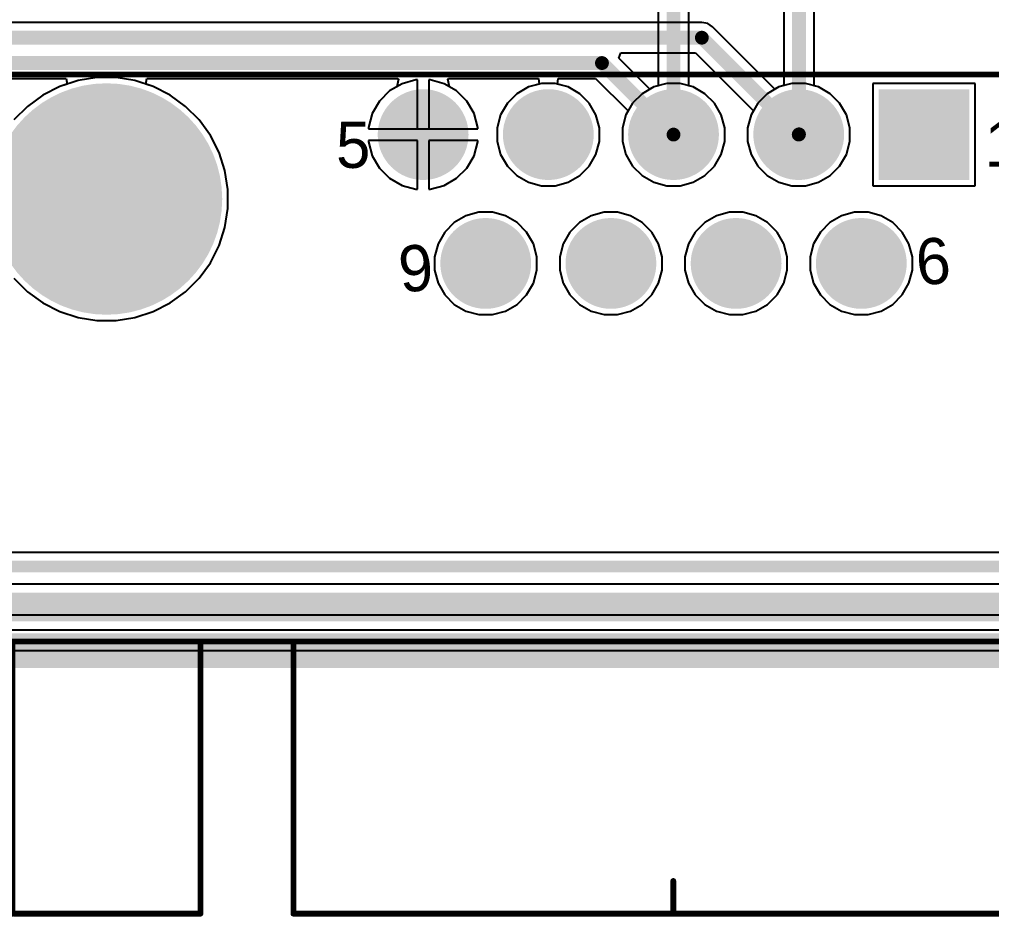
# Model space of a CAD drawing. Header units: millimetres. Extents: x -11 to 156, y -11 to 109.
# Drawn here: x 78.87 to 100.3, y -10.94 to 8.84 of the extents above; entities that cross this region are included whole.
import ezdxf

# ---------------------------------------------------------------- set-up
doc = ezdxf.new("R2010")
doc.units = ezdxf.units.MM
for name, color, linetype in [('BottomLayer', 5, 'Continuous'), ('BottomSolder', 6, 'Continuous'), ('Mechanical2', 216, 'Continuous'), ('MultiLayer', 9, 'Continuous'), ('PadHoleLayer', 156, 'Continuous'), ('TopLayer', 1, 'Continuous'), ('TopOverlay', 2, 'Continuous'), ('TopSolder', 216, 'Continuous')]:
    doc.layers.add(name, color=color, linetype=linetype)

# ---------------------------------------------------------------- blocks, each defined once
blk = doc.blocks.new('D_DMR009PF_D002_79')
at = {"layer": 'BottomLayer'}
h = blk.add_hatch(color=5, dxfattribs=at)
edge = h.paths.add_edge_path()
edge.add_arc((-12.5, 0), 2.5, 0, 360)
h = blk.add_hatch(color=5, dxfattribs=at)
edge = h.paths.add_edge_path()
edge.add_arc((-4.14, 1.42), 0.95, 0, 360)
h = blk.add_hatch(color=5, dxfattribs=at)
edge = h.paths.add_edge_path()
edge.add_arc((-1.38, 1.42), 0.95, 0, 360)
h = blk.add_hatch(color=5, dxfattribs=at)
edge = h.paths.add_edge_path()
edge.add_arc((1.38, 1.42), 0.95, 0, 360)
h = blk.add_hatch(color=5, dxfattribs=at)
edge = h.paths.add_edge_path()
edge.add_arc((4.14, 1.42), 0.95, 0, 360)
h = blk.add_hatch(color=5, dxfattribs=at)
edge = h.paths.add_edge_path()
edge.add_arc((12.5, 0), 2.5, 0, 360)
blk.add_hatch(color=5, dxfattribs=at).paths.add_polyline_path([(-4.57, -2.37), (-6.47, -2.37), (-6.47, -0.47), (-4.57, -0.47)])
h = blk.add_hatch(color=5, dxfattribs=at)
edge = h.paths.add_edge_path()
edge.add_arc((-2.76, -1.42), 0.95, 0, 360)
h = blk.add_hatch(color=5, dxfattribs=at)
edge = h.paths.add_edge_path()
edge.add_arc((0, -1.42), 0.95, 0, 360)
h = blk.add_hatch(color=5, dxfattribs=at)
edge = h.paths.add_edge_path()
edge.add_arc((2.76, -1.42), 0.95, 0, 360)
h = blk.add_hatch(color=5, dxfattribs=at)
edge = h.paths.add_edge_path()
edge.add_arc((5.52, -1.42), 0.95, 0, 360)
at = {"layer": 'BottomSolder'}
h = blk.add_hatch(color=6, dxfattribs=at)
edge = h.paths.add_edge_path()
edge.add_arc((-12.5, 0), 2.551, 0, 360)
h = blk.add_hatch(color=6, dxfattribs=at)
edge = h.paths.add_edge_path()
edge.add_arc((-4.14, 1.42), 1.001, 0, 360)
h = blk.add_hatch(color=6, dxfattribs=at)
edge = h.paths.add_edge_path()
edge.add_arc((-1.38, 1.42), 1.001, 0, 360)
h = blk.add_hatch(color=6, dxfattribs=at)
edge = h.paths.add_edge_path()
edge.add_arc((1.38, 1.42), 1.001, 0, 360)
h = blk.add_hatch(color=6, dxfattribs=at)
edge = h.paths.add_edge_path()
edge.add_arc((4.14, 1.42), 1.001, 0, 360)
h = blk.add_hatch(color=6, dxfattribs=at)
edge = h.paths.add_edge_path()
edge.add_arc((12.5, 0), 2.551, 0, 360)
blk.add_hatch(color=6, dxfattribs=at).paths.add_polyline_path([(-4.519, -2.421), (-6.521, -2.421), (-6.521, -0.419), (-4.519, -0.419)])
h = blk.add_hatch(color=6, dxfattribs=at)
edge = h.paths.add_edge_path()
edge.add_arc((-2.76, -1.42), 1.001, 0, 360)
h = blk.add_hatch(color=6, dxfattribs=at)
edge = h.paths.add_edge_path()
edge.add_arc((0, -1.42), 1.001, 0, 360)
h = blk.add_hatch(color=6, dxfattribs=at)
edge = h.paths.add_edge_path()
edge.add_arc((2.76, -1.42), 1.001, 0, 360)
h = blk.add_hatch(color=6, dxfattribs=at)
edge = h.paths.add_edge_path()
edge.add_arc((5.52, -1.42), 1.001, 0, 360)
at = {"layer": 'MultiLayer'}
h = blk.add_hatch(color=9, dxfattribs=at)
edge = h.paths.add_edge_path()
edge.add_arc((-12.5, 0), 2.5, 0, 360)
h = blk.add_hatch(color=9, dxfattribs=at)
edge = h.paths.add_edge_path()
edge.add_arc((-4.14, 1.42), 0.95, 0, 360)
h = blk.add_hatch(color=9, dxfattribs=at)
edge = h.paths.add_edge_path()
edge.add_arc((-1.38, 1.42), 0.95, 0, 360)
h = blk.add_hatch(color=9, dxfattribs=at)
edge = h.paths.add_edge_path()
edge.add_arc((1.38, 1.42), 0.95, 0, 360)
h = blk.add_hatch(color=9, dxfattribs=at)
edge = h.paths.add_edge_path()
edge.add_arc((4.14, 1.42), 0.95, 0, 360)
h = blk.add_hatch(color=9, dxfattribs=at)
edge = h.paths.add_edge_path()
edge.add_arc((12.5, 0), 2.5, 0, 360)
blk.add_hatch(color=9, dxfattribs=at).paths.add_polyline_path([(-4.57, -2.37), (-6.47, -2.37), (-6.47, -0.47), (-4.57, -0.47)])
h = blk.add_hatch(color=9, dxfattribs=at)
edge = h.paths.add_edge_path()
edge.add_arc((-2.76, -1.42), 0.95, 0, 360)
h = blk.add_hatch(color=9, dxfattribs=at)
edge = h.paths.add_edge_path()
edge.add_arc((0, -1.42), 0.95, 0, 360)
h = blk.add_hatch(color=9, dxfattribs=at)
edge = h.paths.add_edge_path()
edge.add_arc((2.76, -1.42), 0.95, 0, 360)
h = blk.add_hatch(color=9, dxfattribs=at)
edge = h.paths.add_edge_path()
edge.add_arc((5.52, -1.42), 0.95, 0, 360)
at = {"layer": 'PadHoleLayer'}
h = blk.add_hatch(color=156, dxfattribs=at)
edge = h.paths.add_edge_path()
edge.add_arc((-4.14, 1.42), 0.5, 0, 360)
h = blk.add_hatch(color=156, dxfattribs=at)
edge = h.paths.add_edge_path()
edge.add_arc((-1.38, 1.42), 0.5, 0, 360)
h = blk.add_hatch(color=156, dxfattribs=at)
edge = h.paths.add_edge_path()
edge.add_arc((1.38, 1.42), 0.5, 0, 360)
h = blk.add_hatch(color=156, dxfattribs=at)
edge = h.paths.add_edge_path()
edge.add_arc((4.14, 1.42), 0.5, 0, 360)
h = blk.add_hatch(color=156, dxfattribs=at)
edge = h.paths.add_edge_path()
edge.add_arc((-12.5, 0), 1.625, 0, 360)
h = blk.add_hatch(color=156, dxfattribs=at)
edge = h.paths.add_edge_path()
edge.add_arc((12.5, 0), 1.625, 0, 360)
h = blk.add_hatch(color=156, dxfattribs=at)
edge = h.paths.add_edge_path()
edge.add_arc((-5.52, -1.42), 0.5, 0, 360)
h = blk.add_hatch(color=156, dxfattribs=at)
edge = h.paths.add_edge_path()
edge.add_arc((-2.76, -1.42), 0.5, 0, 360)
h = blk.add_hatch(color=156, dxfattribs=at)
edge = h.paths.add_edge_path()
edge.add_arc((0, -1.42), 0.5, 0, 360)
h = blk.add_hatch(color=156, dxfattribs=at)
edge = h.paths.add_edge_path()
edge.add_arc((2.76, -1.42), 0.5, 0, 360)
h = blk.add_hatch(color=156, dxfattribs=at)
edge = h.paths.add_edge_path()
edge.add_arc((5.52, -1.42), 0.5, 0, 360)
at = {"layer": 'TopLayer'}
h = blk.add_hatch(color=1, dxfattribs=at)
edge = h.paths.add_edge_path()
edge.add_arc((-12.5, 0), 2.5, 0, 360)
h = blk.add_hatch(color=1, dxfattribs=at)
edge = h.paths.add_edge_path()
edge.add_arc((-4.14, 1.42), 0.95, 0, 360)
h = blk.add_hatch(color=1, dxfattribs=at)
edge = h.paths.add_edge_path()
edge.add_arc((-1.38, 1.42), 0.95, 0, 360)
h = blk.add_hatch(color=1, dxfattribs=at)
edge = h.paths.add_edge_path()
edge.add_arc((1.38, 1.42), 0.95, 0, 360)
h = blk.add_hatch(color=1, dxfattribs=at)
edge = h.paths.add_edge_path()
edge.add_arc((4.14, 1.42), 0.95, 0, 360)
h = blk.add_hatch(color=1, dxfattribs=at)
edge = h.paths.add_edge_path()
edge.add_arc((12.5, 0), 2.5, 0, 360)
blk.add_hatch(color=1, dxfattribs=at).paths.add_polyline_path([(-4.57, -2.37), (-6.47, -2.37), (-6.47, -0.47), (-4.57, -0.47)])
h = blk.add_hatch(color=1, dxfattribs=at)
edge = h.paths.add_edge_path()
edge.add_arc((-2.76, -1.42), 0.95, 0, 360)
h = blk.add_hatch(color=1, dxfattribs=at)
edge = h.paths.add_edge_path()
edge.add_arc((0, -1.42), 0.95, 0, 360)
h = blk.add_hatch(color=1, dxfattribs=at)
edge = h.paths.add_edge_path()
edge.add_arc((2.76, -1.42), 0.95, 0, 360)
h = blk.add_hatch(color=1, dxfattribs=at)
edge = h.paths.add_edge_path()
edge.add_arc((5.52, -1.42), 0.95, 0, 360)
at = {"layer": 'TopSolder'}
h = blk.add_hatch(color=216, dxfattribs=at)
edge = h.paths.add_edge_path()
edge.add_arc((-12.5, 0), 2.551, 0, 360)
h = blk.add_hatch(color=216, dxfattribs=at)
edge = h.paths.add_edge_path()
edge.add_arc((-4.14, 1.42), 1.001, 0, 360)
h = blk.add_hatch(color=216, dxfattribs=at)
edge = h.paths.add_edge_path()
edge.add_arc((-1.38, 1.42), 1.001, 0, 360)
h = blk.add_hatch(color=216, dxfattribs=at)
edge = h.paths.add_edge_path()
edge.add_arc((1.38, 1.42), 1.001, 0, 360)
h = blk.add_hatch(color=216, dxfattribs=at)
edge = h.paths.add_edge_path()
edge.add_arc((4.14, 1.42), 1.001, 0, 360)
h = blk.add_hatch(color=216, dxfattribs=at)
edge = h.paths.add_edge_path()
edge.add_arc((12.5, 0), 2.551, 0, 360)
blk.add_hatch(color=216, dxfattribs=at).paths.add_polyline_path([(-4.519, -2.421), (-6.521, -2.421), (-6.521, -0.419), (-4.519, -0.419)])
h = blk.add_hatch(color=216, dxfattribs=at)
edge = h.paths.add_edge_path()
edge.add_arc((-2.76, -1.42), 1.001, 0, 360)
h = blk.add_hatch(color=216, dxfattribs=at)
edge = h.paths.add_edge_path()
edge.add_arc((0, -1.42), 1.001, 0, 360)
h = blk.add_hatch(color=216, dxfattribs=at)
edge = h.paths.add_edge_path()
edge.add_arc((2.76, -1.42), 1.001, 0, 360)
h = blk.add_hatch(color=216, dxfattribs=at)
edge = h.paths.add_edge_path()
edge.add_arc((5.52, -1.42), 1.001, 0, 360)
at = {"layer": 'TopOverlay', "const_width": 0.127}
for points in [[(-14.57, 15.753), (-14.57, 9.754)], [(-10.46, 15.753), (-14.57, 15.753)], [(-10.43, 15.754), (-10.43, 9.754)], [(-8.37, 15.754), (-8.37, 9.754)], [(8.38, 15.754), (-8.37, 15.754)], [(0.005, 15.734), (0.005, 15.034)], [(8.38, 15.754), (8.38, 9.754)], [(14.54, 15.754), (10.43, 15.754)], [(10.43, 15.754), (10.43, 9.754)], [(14.57, 15.754), (14.57, 9.754)], [(-15.4, 9.754), (-15.4, -2.746)], [(15.4, 9.754), (-15.4, 9.754)], [(15.4, 9.754), (15.4, -2.746)], [(15.4, -2.746), (-15.4, -2.746)]]:
    blk.add_lwpolyline(points, dxfattribs=at)
at = {"layer": 'TopOverlay', "const_width": 0.0635}
for points in [[(-14.601, 15.753, 1), (-14.538, 15.753, 1)], [(-14.601, 15.753, 1), (-14.538, 15.753, 1)], [(-10.492, 15.753, 1), (-10.428, 15.753, 1)], [(-10.462, 15.754, 1), (-10.398, 15.754, 1)], [(-8.402, 15.754, 1), (-8.338, 15.754, 1)], [(-8.402, 15.754, 1), (-8.338, 15.754, 1)], [(-0.027, 15.734, 1), (0.037, 15.734, 1)], [(8.348, 15.754, 1), (8.412, 15.754, 1)], [(8.348, 15.754, 1), (8.412, 15.754, 1)], [(10.398, 15.754, 1), (10.462, 15.754, 1)], [(10.398, 15.754, 1), (10.462, 15.754, 1)], [(14.508, 15.754, 1), (14.572, 15.754, 1)], [(14.538, 15.754, 1), (14.602, 15.754, 1)], [(-0.027, 15.034, 1), (0.037, 15.034, 1)], [(-15.432, 9.754, 1), (-15.368, 9.754, 1)], [(-15.432, 9.754, 1), (-15.368, 9.754, 1)], [(-14.601, 9.754, 1), (-14.538, 9.754, 1)], [(-10.462, 9.754, 1), (-10.398, 9.754, 1)], [(-8.402, 9.754, 1), (-8.338, 9.754, 1)], [(8.348, 9.754, 1), (8.412, 9.754, 1)], [(10.398, 9.754, 1), (10.462, 9.754, 1)], [(14.538, 9.754, 1), (14.602, 9.754, 1)], [(15.368, 9.754, 1), (15.432, 9.754, 1)], [(15.368, 9.754, 1), (15.432, 9.754, 1)], [(-15.432, -2.746, 1), (-15.368, -2.746, 1)], [(-15.432, -2.746, 1), (-15.368, -2.746, 1)], [(15.368, -2.746, 1), (15.432, -2.746, 1)], [(15.368, -2.746, 1), (15.432, -2.746, 1)]]:
    blk.add_lwpolyline(points, format="xyb", close=True, dxfattribs=at)
at = {"layer": 'TopOverlay'}
for s, rotation, p in [('9', -175, (6.014, 2.062)), ('6', -175, (-5.39, 1.909)), ('1', 180, (-6.861, -0.711)), ('5', 180, (7.439, -0.686))]:
    blk.add_text(s, height=1.016, rotation=rotation, dxfattribs=at).set_placement(p)

msp = doc.modelspace()

# ---------------------------------------------------------------- linework, layer by layer
at = {"layer": 'BottomLayer'}
for p, q in [((93.628, 7.374), (93.628, 17.536)), ((92.954, 15.088), (92.954, 7.374)), ((95.72, 15.184), (95.72, 7.376)), ((96.394, 7.372), (96.394, 15.172)), ((80.58, 7.555), (80.164, 7.489)), ((81.002, 7.555), (80.58, 7.555)), ((81.418, 7.489), (81.002, 7.555)), ((79.763, 7.358), (79.388, 7.167)), ((80.164, 7.489), (79.763, 7.358)), ((81.819, 7.358), (81.418, 7.489)), ((82.195, 7.167), (81.819, 7.358)), ((87.306, 7.419), (87.032, 7.26)), ((87.612, 7.501), (87.306, 7.419)), ((87.644, 7.501), (87.612, 7.501)), ((87.644, 6.424), (87.644, 7.501)), ((87.929, 7.501), (87.898, 7.501)), ((87.898, 7.501), (87.898, 6.424)), ((88.236, 7.419), (87.929, 7.501)), ((88.51, 7.26), (88.236, 7.419)), ((90.096, 7.348), (89.838, 7.199)), ((90.382, 7.424), (90.096, 7.348)), ((90.679, 7.424), (90.382, 7.424)), ((90.966, 7.348), (90.679, 7.424)), ((91.223, 7.199), (90.966, 7.348)), ((92.856, 7.348), (92.598, 7.199)), ((92.954, 7.374), (92.856, 7.348)), ((93.726, 7.348), (93.628, 7.374)), ((93.983, 7.199), (93.726, 7.348)), ((95.616, 7.348), (95.358, 7.199)), ((95.72, 7.376), (95.616, 7.348)), ((96.486, 7.348), (96.394, 7.372)), ((96.743, 7.199), (96.486, 7.348)), ((99.939, 7.424), (97.683, 7.424)), ((97.683, 7.424), (97.683, 5.169)), ((99.939, 5.169), (99.939, 7.424)), ((79.388, 7.167), (79.047, 6.919)), ((82.536, 6.919), (82.195, 7.167)), ((87.032, 7.26), (86.808, 7.036)), ((88.734, 7.036), (88.51, 7.26)), ((89.838, 7.199), (89.628, 6.989)), ((91.433, 6.989), (91.223, 7.199)), ((92.598, 7.199), (92.388, 6.989)), ((94.193, 6.989), (93.983, 7.199)), ((95.358, 7.199), (95.148, 6.989)), ((96.953, 6.989), (96.743, 7.199)), ((79.047, 6.919), (78.749, 6.621)), ((82.834, 6.621), (82.536, 6.919)), ((86.808, 7.036), (86.649, 6.761)), ((88.893, 6.761), (88.734, 7.036)), ((89.628, 6.989), (89.48, 6.732)), ((91.582, 6.732), (91.433, 6.989)), ((92.388, 6.989), (92.24, 6.732)), ((94.342, 6.732), (94.193, 6.989)), ((95.148, 6.989), (95, 6.732)), ((97.102, 6.732), (96.953, 6.989)), ((86.649, 6.761), (86.567, 6.455)), ((88.975, 6.455), (88.893, 6.761)), ((89.48, 6.732), (89.403, 6.445)), ((91.659, 6.445), (91.582, 6.732)), ((92.24, 6.732), (92.163, 6.445)), ((94.419, 6.445), (94.342, 6.732)), ((95, 6.732), (94.923, 6.445)), ((97.179, 6.445), (97.102, 6.732)), ((83.081, 6.28), (82.834, 6.621)), ((86.567, 6.455), (86.567, 6.424)), ((88.975, 6.424), (88.975, 6.455)), ((89.403, 6.445), (89.403, 6.148)), ((91.659, 6.148), (91.659, 6.445)), ((92.163, 6.445), (92.163, 6.148)), ((94.419, 6.148), (94.419, 6.445)), ((94.923, 6.445), (94.923, 6.148)), ((97.179, 6.148), (97.179, 6.445)), ((83.273, 5.905), (83.081, 6.28)), ((86.567, 6.424), (87.644, 6.424)), ((87.898, 6.424), (88.975, 6.424)), ((87.644, 6.17), (86.567, 6.17)), ((86.567, 6.17), (86.567, 6.138)), ((86.567, 6.138), (86.649, 5.832)), ((87.644, 5.093), (87.644, 6.17)), ((88.975, 6.17), (87.898, 6.17)), ((87.898, 6.17), (87.898, 5.093)), ((88.893, 5.832), (88.975, 6.138)), ((88.975, 6.138), (88.975, 6.17)), ((89.403, 6.148), (89.48, 5.861)), ((91.582, 5.861), (91.659, 6.148)), ((92.163, 6.148), (92.24, 5.861)), ((94.342, 5.861), (94.419, 6.148)), ((94.923, 6.148), (95, 5.861)), ((97.102, 5.861), (97.179, 6.148)), ((83.403, 5.504), (83.273, 5.905)), ((86.649, 5.832), (86.808, 5.557)), ((88.734, 5.557), (88.893, 5.832)), ((89.48, 5.861), (89.628, 5.604)), ((91.433, 5.604), (91.582, 5.861)), ((92.24, 5.861), (92.388, 5.604)), ((94.193, 5.604), (94.342, 5.861)), ((95, 5.861), (95.148, 5.604)), ((96.953, 5.604), (97.102, 5.861)), ((89.628, 5.604), (89.838, 5.394)), ((91.223, 5.394), (91.433, 5.604)), ((92.388, 5.604), (92.598, 5.394)), ((93.983, 5.394), (94.193, 5.604)), ((95.148, 5.604), (95.358, 5.394)), ((96.743, 5.394), (96.953, 5.604)), ((83.469, 5.088), (83.403, 5.504)), ((86.808, 5.557), (87.032, 5.333)), ((88.51, 5.333), (88.734, 5.557)), ((89.838, 5.394), (90.096, 5.246)), ((90.966, 5.246), (91.223, 5.394)), ((92.598, 5.394), (92.856, 5.246)), ((93.726, 5.246), (93.983, 5.394)), ((95.358, 5.394), (95.616, 5.246)), ((96.486, 5.246), (96.743, 5.394)), ((87.032, 5.333), (87.306, 5.175)), ((87.306, 5.175), (87.612, 5.093)), ((87.929, 5.093), (88.236, 5.175)), ((88.236, 5.175), (88.51, 5.333)), ((90.096, 5.246), (90.382, 5.169)), ((90.382, 5.169), (90.679, 5.169)), ((90.679, 5.169), (90.966, 5.246)), ((92.856, 5.246), (93.142, 5.169)), ((93.142, 5.169), (93.439, 5.169)), ((93.439, 5.169), (93.726, 5.246)), ((95.616, 5.246), (95.902, 5.169)), ((95.902, 5.169), (96.199, 5.169)), ((96.199, 5.169), (96.486, 5.246)), ((97.683, 5.169), (99.939, 5.169)), ((83.469, 4.666), (83.469, 5.088)), ((87.612, 5.093), (87.644, 5.093)), ((87.898, 5.093), (87.929, 5.093)), ((83.403, 4.25), (83.469, 4.666)), ((88.716, 4.508), (88.458, 4.359)), ((89.002, 4.584), (88.716, 4.508)), ((89.299, 4.584), (89.002, 4.584)), ((89.586, 4.508), (89.299, 4.584)), ((89.843, 4.359), (89.586, 4.508)), ((91.476, 4.508), (91.218, 4.359)), ((91.762, 4.584), (91.476, 4.508)), ((92.059, 4.584), (91.762, 4.584)), ((92.346, 4.508), (92.059, 4.584)), ((92.603, 4.359), (92.346, 4.508)), ((94.236, 4.508), (93.978, 4.359)), ((94.522, 4.584), (94.236, 4.508)), ((94.819, 4.584), (94.522, 4.584)), ((95.106, 4.508), (94.819, 4.584)), ((95.363, 4.359), (95.106, 4.508)), ((96.996, 4.508), (96.738, 4.359)), ((97.282, 4.584), (96.996, 4.508)), ((97.579, 4.584), (97.282, 4.584)), ((97.866, 4.508), (97.579, 4.584)), ((98.123, 4.359), (97.866, 4.508)), ((88.458, 4.359), (88.248, 4.149)), ((90.053, 4.149), (89.843, 4.359)), ((91.218, 4.359), (91.008, 4.149)), ((92.813, 4.149), (92.603, 4.359)), ((93.978, 4.359), (93.768, 4.149)), ((95.573, 4.149), (95.363, 4.359)), ((96.738, 4.359), (96.528, 4.149)), ((98.333, 4.149), (98.123, 4.359)), ((83.273, 3.849), (83.403, 4.25)), ((88.248, 4.149), (88.1, 3.892)), ((90.202, 3.892), (90.053, 4.149)), ((91.008, 4.149), (90.86, 3.892)), ((92.962, 3.892), (92.813, 4.149)), ((93.768, 4.149), (93.62, 3.892)), ((95.722, 3.892), (95.573, 4.149)), ((96.528, 4.149), (96.38, 3.892)), ((98.482, 3.892), (98.333, 4.149)), ((88.1, 3.892), (88.023, 3.605)), ((90.279, 3.605), (90.202, 3.892)), ((90.86, 3.892), (90.783, 3.605)), ((93.039, 3.605), (92.962, 3.892)), ((93.62, 3.892), (93.543, 3.605)), ((95.799, 3.605), (95.722, 3.892)), ((96.38, 3.892), (96.303, 3.605)), ((98.559, 3.605), (98.482, 3.892)), ((83.081, 3.473), (83.273, 3.849)), ((82.834, 3.132), (83.081, 3.473)), ((88.023, 3.605), (88.023, 3.308)), ((90.279, 3.308), (90.279, 3.605)), ((90.783, 3.605), (90.783, 3.308)), ((93.039, 3.308), (93.039, 3.605)), ((93.543, 3.605), (93.543, 3.308)), ((95.799, 3.308), (95.799, 3.605)), ((96.303, 3.605), (96.303, 3.308)), ((98.559, 3.308), (98.559, 3.605)), ((88.023, 3.308), (88.1, 3.021)), ((90.202, 3.021), (90.279, 3.308)), ((90.783, 3.308), (90.86, 3.021)), ((92.962, 3.021), (93.039, 3.308)), ((93.543, 3.308), (93.62, 3.021)), ((95.722, 3.021), (95.799, 3.308)), ((96.303, 3.308), (96.38, 3.021)), ((98.482, 3.021), (98.559, 3.308)), ((78.749, 3.132), (79.047, 2.834)), ((82.536, 2.834), (82.834, 3.132)), ((88.1, 3.021), (88.248, 2.764)), ((90.053, 2.764), (90.202, 3.021)), ((90.86, 3.021), (91.008, 2.764)), ((92.813, 2.764), (92.962, 3.021)), ((93.62, 3.021), (93.768, 2.764)), ((95.573, 2.764), (95.722, 3.021)), ((96.38, 3.021), (96.528, 2.764)), ((98.333, 2.764), (98.482, 3.021)), ((79.047, 2.834), (79.388, 2.587)), ((82.195, 2.587), (82.536, 2.834)), ((79.388, 2.587), (79.763, 2.395)), ((81.819, 2.395), (82.195, 2.587)), ((88.248, 2.764), (88.458, 2.554)), ((89.843, 2.554), (90.053, 2.764)), ((91.008, 2.764), (91.218, 2.554)), ((92.603, 2.554), (92.813, 2.764)), ((93.768, 2.764), (93.978, 2.554)), ((95.363, 2.554), (95.573, 2.764)), ((96.528, 2.764), (96.738, 2.554)), ((98.123, 2.554), (98.333, 2.764)), ((79.763, 2.395), (80.164, 2.265)), ((81.418, 2.265), (81.819, 2.395)), ((88.458, 2.554), (88.716, 2.406)), ((88.716, 2.406), (89.002, 2.329)), ((89.299, 2.329), (89.586, 2.406)), ((89.586, 2.406), (89.843, 2.554)), ((91.218, 2.554), (91.476, 2.406)), ((91.476, 2.406), (91.762, 2.329)), ((92.059, 2.329), (92.346, 2.406)), ((92.346, 2.406), (92.603, 2.554)), ((93.978, 2.554), (94.236, 2.406)), ((94.236, 2.406), (94.522, 2.329)), ((94.819, 2.329), (95.106, 2.406)), ((95.106, 2.406), (95.363, 2.554)), ((96.738, 2.554), (96.996, 2.406)), ((96.996, 2.406), (97.282, 2.329)), ((97.579, 2.329), (97.866, 2.406)), ((97.866, 2.406), (98.123, 2.554)), ((80.164, 2.265), (80.58, 2.199)), ((80.58, 2.199), (81.002, 2.199)), ((81.002, 2.199), (81.418, 2.265)), ((89.002, 2.329), (89.299, 2.329)), ((91.762, 2.329), (92.059, 2.329)), ((94.522, 2.329), (94.819, 2.329)), ((97.282, 2.329), (97.579, 2.329)), ((102.843, -2.915), (35.511, -2.915)), ((33.882, -4.286), (124.269, -4.286)), ((155.575, -5.08), (-3.226, -5.08))]:
    msp.add_line(p, q, dxfattribs=at)
for points, const_width in [([(93.291, 6.297), (93.291, 17.675)], 0.305), ([(96.057, 6.303), (96.057, 15.511)], 0.305), ([(96.051, 6.297), (96.057, 6.303)], 0.305), ([(35.382, -3.226), (102.972, -3.226)], 0.254), ([(33.882, -3.95), (124.269, -3.95)], 0.305)]:
    msp.add_lwpolyline(points, dxfattribs=dict(at, const_width=const_width))
at = {"layer": 'BottomLayer', "const_width": 0.152}
for points in [[(93.215, 6.297, 1), (93.367, 6.297, 1)], [(95.975, 6.297, 1), (96.127, 6.297, 1)], [(95.981, 6.303, 1), (96.133, 6.303, 1)], [(95.981, 6.303, 1), (96.133, 6.303, 1)]]:
    msp.add_lwpolyline(points, format="xyb", close=True, dxfattribs=at)
at = {"layer": 'Mechanical2', "const_width": 0.762}
msp.add_lwpolyline([(-3.226, -5.08), (155.575, -5.08)], dxfattribs=at)
at = {"layer": 'TopLayer'}
for p, q in [((93.915, 8.769), (70.688, 8.769)), ((94.044, 8.744), (93.915, 8.769)), ((94.153, 8.671), (94.044, 8.744)), ((95.527, 7.297), (94.153, 8.671)), ((92.085, 7.979), (92.133, 8.096)), ((92.767, 7.297), (92.085, 7.979)), ((92.133, 8.096), (93.775, 8.096)), ((93.775, 8.096), (95.051, 6.82)), ((71.386, 7.537), (79.903, 7.537)), ((79.903, 7.537), (79.923, 7.41)), ((81.659, 7.41), (81.679, 7.537)), ((81.679, 7.537), (87.213, 7.537)), ((87.226, 7.519), (87.188, 7.35)), ((87.213, 7.537), (87.226, 7.519)), ((88.316, 7.519), (88.328, 7.537)), ((88.354, 7.35), (88.316, 7.519)), ((88.328, 7.537), (90.313, 7.537)), ((90.313, 7.537), (90.33, 7.41)), ((90.732, 7.41), (90.749, 7.537)), ((90.749, 7.537), (91.574, 7.537)), ((91.574, 7.537), (92.291, 6.82)), ((79.763, 7.358), (79.388, 7.167)), ((79.923, 7.41), (79.763, 7.358)), ((81.819, 7.358), (81.659, 7.41)), ((82.195, 7.167), (81.819, 7.358)), ((87.188, 7.35), (87.032, 7.26)), ((88.51, 7.26), (88.354, 7.35)), ((90.096, 7.348), (89.838, 7.199)), ((90.33, 7.41), (90.096, 7.348)), ((90.966, 7.348), (90.732, 7.41)), ((91.223, 7.199), (90.966, 7.348)), ((92.856, 7.348), (92.767, 7.297)), ((93.142, 7.424), (92.856, 7.348)), ((93.439, 7.424), (93.142, 7.424)), ((93.726, 7.348), (93.439, 7.424)), ((93.983, 7.199), (93.726, 7.348)), ((95.616, 7.348), (95.527, 7.297)), ((95.902, 7.424), (95.616, 7.348)), ((96.199, 7.424), (95.902, 7.424)), ((96.486, 7.348), (96.199, 7.424)), ((96.743, 7.199), (96.486, 7.348)), ((99.939, 7.424), (97.683, 7.424)), ((97.683, 7.424), (97.683, 5.169)), ((99.939, 5.169), (99.939, 7.424)), ((79.388, 7.167), (79.047, 6.919)), ((82.536, 6.919), (82.195, 7.167)), ((87.032, 7.26), (86.808, 7.036)), ((88.734, 7.036), (88.51, 7.26)), ((89.838, 7.199), (89.628, 6.989)), ((91.433, 6.989), (91.223, 7.199)), ((94.193, 6.989), (93.983, 7.199)), ((96.953, 6.989), (96.743, 7.199)), ((79.047, 6.919), (78.749, 6.621)), ((82.834, 6.621), (82.536, 6.919)), ((86.808, 7.036), (86.649, 6.761)), ((88.893, 6.761), (88.734, 7.036)), ((89.628, 6.989), (89.48, 6.732)), ((91.582, 6.732), (91.433, 6.989)), ((94.342, 6.732), (94.193, 6.989)), ((97.102, 6.732), (96.953, 6.989)), ((86.649, 6.761), (86.567, 6.455)), ((88.975, 6.455), (88.893, 6.761)), ((89.48, 6.732), (89.403, 6.445)), ((91.659, 6.445), (91.582, 6.732)), ((92.24, 6.732), (92.163, 6.445)), ((92.291, 6.82), (92.24, 6.732)), ((94.419, 6.445), (94.342, 6.732)), ((95, 6.732), (94.923, 6.445)), ((95.051, 6.82), (95, 6.732)), ((97.179, 6.445), (97.102, 6.732)), ((83.081, 6.28), (82.834, 6.621)), ((86.567, 6.455), (86.567, 6.424)), ((88.975, 6.424), (88.975, 6.455)), ((89.403, 6.445), (89.403, 6.148)), ((91.659, 6.148), (91.659, 6.445)), ((92.163, 6.445), (92.163, 6.148)), ((94.419, 6.148), (94.419, 6.445)), ((94.923, 6.445), (94.923, 6.148)), ((97.179, 6.148), (97.179, 6.445)), ((83.273, 5.905), (83.081, 6.28)), ((86.567, 6.424), (88.975, 6.424)), ((87.644, 6.17), (86.567, 6.17)), ((86.567, 6.17), (86.567, 6.138)), ((86.567, 6.138), (86.649, 5.832)), ((87.644, 5.093), (87.644, 6.17)), ((88.975, 6.17), (87.898, 6.17)), ((87.898, 6.17), (87.898, 5.093)), ((88.893, 5.832), (88.975, 6.138)), ((88.975, 6.138), (88.975, 6.17)), ((89.403, 6.148), (89.48, 5.861)), ((91.582, 5.861), (91.659, 6.148)), ((92.163, 6.148), (92.24, 5.861)), ((94.342, 5.861), (94.419, 6.148)), ((94.923, 6.148), (95, 5.861)), ((97.102, 5.861), (97.179, 6.148)), ((83.403, 5.504), (83.273, 5.905)), ((86.649, 5.832), (86.808, 5.557)), ((88.734, 5.557), (88.893, 5.832)), ((89.48, 5.861), (89.628, 5.604)), ((91.433, 5.604), (91.582, 5.861)), ((92.24, 5.861), (92.388, 5.604)), ((94.193, 5.604), (94.342, 5.861)), ((95, 5.861), (95.148, 5.604)), ((96.953, 5.604), (97.102, 5.861)), ((89.628, 5.604), (89.838, 5.394)), ((91.223, 5.394), (91.433, 5.604)), ((92.388, 5.604), (92.598, 5.394)), ((93.983, 5.394), (94.193, 5.604)), ((95.148, 5.604), (95.358, 5.394)), ((96.743, 5.394), (96.953, 5.604)), ((83.469, 5.088), (83.403, 5.504)), ((86.808, 5.557), (87.032, 5.333)), ((88.51, 5.333), (88.734, 5.557)), ((89.838, 5.394), (90.096, 5.246)), ((90.966, 5.246), (91.223, 5.394)), ((92.598, 5.394), (92.856, 5.246)), ((93.726, 5.246), (93.983, 5.394)), ((95.358, 5.394), (95.616, 5.246)), ((96.486, 5.246), (96.743, 5.394)), ((87.032, 5.333), (87.306, 5.175)), ((87.306, 5.175), (87.612, 5.093)), ((87.929, 5.093), (88.236, 5.175)), ((88.236, 5.175), (88.51, 5.333)), ((90.096, 5.246), (90.382, 5.169)), ((90.382, 5.169), (90.679, 5.169)), ((90.679, 5.169), (90.966, 5.246)), ((92.856, 5.246), (93.142, 5.169)), ((93.142, 5.169), (93.439, 5.169)), ((93.439, 5.169), (93.726, 5.246)), ((95.616, 5.246), (95.902, 5.169)), ((95.902, 5.169), (96.199, 5.169)), ((96.199, 5.169), (96.486, 5.246)), ((97.683, 5.169), (99.939, 5.169)), ((83.469, 4.666), (83.469, 5.088)), ((87.612, 5.093), (87.644, 5.093)), ((87.898, 5.093), (87.929, 5.093)), ((83.403, 4.25), (83.469, 4.666)), ((88.716, 4.508), (88.458, 4.359)), ((89.002, 4.584), (88.716, 4.508)), ((89.299, 4.584), (89.002, 4.584)), ((89.586, 4.508), (89.299, 4.584)), ((89.843, 4.359), (89.586, 4.508)), ((91.476, 4.508), (91.218, 4.359)), ((91.762, 4.584), (91.476, 4.508)), ((92.059, 4.584), (91.762, 4.584)), ((92.346, 4.508), (92.059, 4.584)), ((92.603, 4.359), (92.346, 4.508)), ((94.236, 4.508), (93.978, 4.359)), ((94.522, 4.584), (94.236, 4.508)), ((94.819, 4.584), (94.522, 4.584)), ((95.106, 4.508), (94.819, 4.584)), ((95.363, 4.359), (95.106, 4.508)), ((96.996, 4.508), (96.738, 4.359)), ((97.282, 4.584), (96.996, 4.508)), ((97.579, 4.584), (97.282, 4.584)), ((97.866, 4.508), (97.579, 4.584)), ((98.123, 4.359), (97.866, 4.508)), ((88.458, 4.359), (88.248, 4.149)), ((90.053, 4.149), (89.843, 4.359)), ((91.218, 4.359), (91.008, 4.149)), ((92.813, 4.149), (92.603, 4.359)), ((93.978, 4.359), (93.768, 4.149)), ((95.573, 4.149), (95.363, 4.359)), ((96.738, 4.359), (96.528, 4.149)), ((98.333, 4.149), (98.123, 4.359)), ((83.273, 3.849), (83.403, 4.25)), ((88.248, 4.149), (88.1, 3.892)), ((90.202, 3.892), (90.053, 4.149)), ((91.008, 4.149), (90.86, 3.892)), ((92.962, 3.892), (92.813, 4.149)), ((93.768, 4.149), (93.62, 3.892)), ((95.722, 3.892), (95.573, 4.149)), ((96.528, 4.149), (96.38, 3.892)), ((98.482, 3.892), (98.333, 4.149)), ((88.1, 3.892), (88.023, 3.605)), ((90.279, 3.605), (90.202, 3.892)), ((90.86, 3.892), (90.783, 3.605)), ((93.039, 3.605), (92.962, 3.892)), ((93.62, 3.892), (93.543, 3.605)), ((95.799, 3.605), (95.722, 3.892)), ((96.38, 3.892), (96.303, 3.605)), ((98.559, 3.605), (98.482, 3.892)), ((83.081, 3.473), (83.273, 3.849)), ((82.834, 3.132), (83.081, 3.473)), ((88.023, 3.605), (88.023, 3.308)), ((90.279, 3.308), (90.279, 3.605)), ((90.783, 3.605), (90.783, 3.308)), ((93.039, 3.308), (93.039, 3.605)), ((93.543, 3.605), (93.543, 3.308)), ((95.799, 3.308), (95.799, 3.605)), ((96.303, 3.605), (96.303, 3.308)), ((98.559, 3.308), (98.559, 3.605)), ((88.023, 3.308), (88.1, 3.021)), ((90.202, 3.021), (90.279, 3.308)), ((90.783, 3.308), (90.86, 3.021)), ((92.962, 3.021), (93.039, 3.308)), ((93.543, 3.308), (93.62, 3.021)), ((95.722, 3.021), (95.799, 3.308)), ((96.303, 3.308), (96.38, 3.021)), ((98.482, 3.021), (98.559, 3.308)), ((78.749, 3.132), (79.047, 2.834)), ((82.536, 2.834), (82.834, 3.132)), ((88.1, 3.021), (88.248, 2.764)), ((90.053, 2.764), (90.202, 3.021)), ((90.86, 3.021), (91.008, 2.764)), ((92.813, 2.764), (92.962, 3.021)), ((93.62, 3.021), (93.768, 2.764)), ((95.573, 2.764), (95.722, 3.021)), ((96.38, 3.021), (96.528, 2.764)), ((98.333, 2.764), (98.482, 3.021)), ((79.047, 2.834), (79.388, 2.587)), ((82.195, 2.587), (82.536, 2.834)), ((79.388, 2.587), (79.763, 2.395)), ((81.819, 2.395), (82.195, 2.587)), ((88.248, 2.764), (88.458, 2.554)), ((89.843, 2.554), (90.053, 2.764)), ((91.008, 2.764), (91.218, 2.554)), ((92.603, 2.554), (92.813, 2.764)), ((93.768, 2.764), (93.978, 2.554)), ((95.363, 2.554), (95.573, 2.764)), ((96.528, 2.764), (96.738, 2.554)), ((98.123, 2.554), (98.333, 2.764)), ((79.763, 2.395), (80.164, 2.265)), ((81.418, 2.265), (81.819, 2.395)), ((88.458, 2.554), (88.716, 2.406)), ((88.716, 2.406), (89.002, 2.329)), ((89.299, 2.329), (89.586, 2.406)), ((89.586, 2.406), (89.843, 2.554)), ((91.218, 2.554), (91.476, 2.406)), ((91.476, 2.406), (91.762, 2.329)), ((92.059, 2.329), (92.346, 2.406)), ((92.346, 2.406), (92.603, 2.554)), ((93.978, 2.554), (94.236, 2.406)), ((94.236, 2.406), (94.522, 2.329)), ((94.819, 2.329), (95.106, 2.406)), ((95.106, 2.406), (95.363, 2.554)), ((96.738, 2.554), (96.996, 2.406)), ((96.996, 2.406), (97.282, 2.329)), ((97.579, 2.329), (97.866, 2.406)), ((97.866, 2.406), (98.123, 2.554)), ((80.164, 2.265), (80.58, 2.199)), ((80.58, 2.199), (81.002, 2.199)), ((81.002, 2.199), (81.418, 2.265)), ((89.002, 2.329), (89.299, 2.329)), ((91.762, 2.329), (92.059, 2.329)), ((94.522, 2.329), (94.819, 2.329)), ((97.282, 2.329), (97.579, 2.329)), ((103.016, -3.61), (23.831, -3.61)), ((23.622, -4.62), (103.226, -4.62)), ((155.575, -5.08), (-3.226, -5.08))]:
    msp.add_line(p, q, dxfattribs=at)
for points, const_width in [([(70.688, 8.433), (93.915, 8.433)], 0.305), ([(93.915, 8.433), (96.051, 6.297)], 0.305), ([(71.247, 7.874), (91.714, 7.874)], 0.305), ([(91.714, 7.874), (93.291, 6.297)], 0.305), ([(23.622, -4.115), (103.226, -4.115)], 0.635)]:
    msp.add_lwpolyline(points, dxfattribs=dict(at, const_width=const_width))
at = {"layer": 'TopLayer', "const_width": 0.152}
for points in [[(93.839, 8.433, 1), (93.991, 8.433, 1)], [(93.839, 8.433, 1), (93.991, 8.433, 1)], [(91.637, 7.874, 1), (91.79, 7.874, 1)], [(91.637, 7.874, 1), (91.79, 7.874, 1)], [(93.215, 6.297, 1), (93.367, 6.297, 1)], [(95.975, 6.297, 1), (96.127, 6.297, 1)]]:
    msp.add_lwpolyline(points, format="xyb", close=True, dxfattribs=at)

# ---------------------------------------------------------------- block references
at = {"rotation": 180}
msp.add_blockref('D_DMR009PF_D002_79', (93.291, 4.877), dxfattribs=at)

doc.saveas('drawing.dxf')
